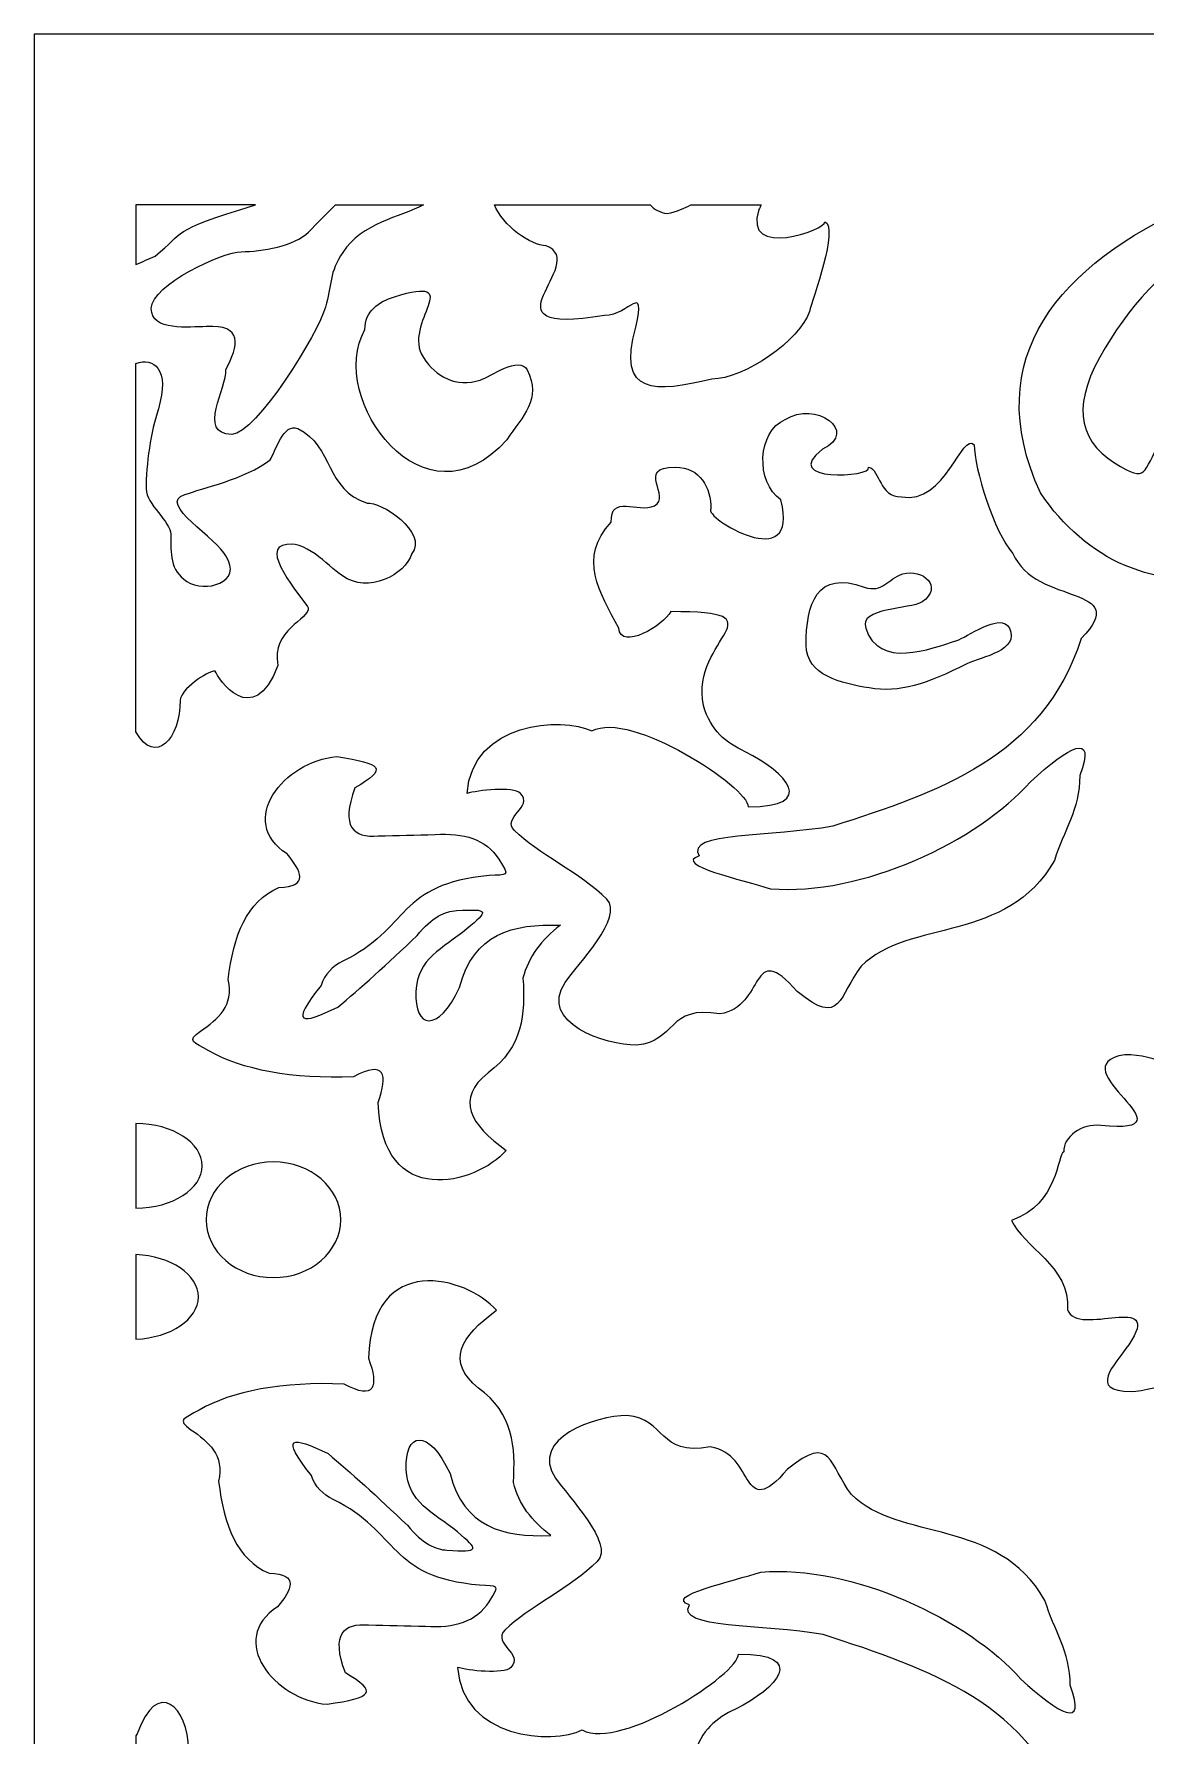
# Model space of a CAD drawing. Header units: centimetres. Extents: x -8.8 to 7.2, y -4.8 to 7.8.
# Drawn here: x -0.358 to 1.834, y 4.458 to 7.813 of the extents above; entities that cross this region are included whole.
import ezdxf

# ---------------------------------------------------------------- set-up
doc = ezdxf.new("R2010")
doc.units = ezdxf.units.CM
doc.header["$MEASUREMENT"] = 0
doc.layers.add('layer 1', color=7, linetype='Continuous')

msp = doc.modelspace()

# ---------------------------------------------------------------- linework, layer by layer
at = {"layer": 'layer 1', "color": 177}
for points, knots in [([(7.15396, -4.51204), (7.15396, -4.51204), (7.15396, -4.77583), (7.15396, -4.77583), (7.15396, -4.77583), (7.15396, -4.77583), (-0.35807, -4.77583), (-0.35807, -4.77583), (-0.35807, -4.77583), (-0.35807, -4.77583), (-0.35807, 7.81314), (-0.35807, 7.81314), (-0.35807, 7.81314), (-0.35807, 7.81314), (7.15396, 7.81314), (7.15396, 7.81314), (7.15396, 7.81314), (7.15396, 7.81314), (7.15396, -4.51204), (7.15396, -4.51204)], [0, 0, 0, 0, 0.1666667, 0.1666667, 0.1666667, 0.1666667, 0.3333333, 0.3333333, 0.3333333, 0.3333333, 0.5, 0.5, 0.5, 0.5, 0.6666667, 0.6666667, 0.6666667, 0.6666667, 1, 1, 1, 1]), ([(0.07847, 7.47642), (-0.09794, 7.4223), (-0.05718, 7.42469), (-0.11903, 7.3755), (-0.11903, 7.3755), (-0.13188, 7.37003), (-0.14453, 7.36426), (-0.15714, 7.35852), (-0.15714, 7.35852), (-0.15714, 7.35852), (-0.15714, 7.47642), (-0.15714, 7.47642), (-0.15714, 7.47642), (-0.15714, 7.47642), (0.07847, 7.47642), (0.07847, 7.47642)], [0, 0, 0, 0, 0.2, 0.2, 0.2, 0.2, 0.4, 0.4, 0.4, 0.4, 0.6, 0.6, 0.6, 0.6, 1, 1, 1, 1]), ([(-0.12692, 7.27215), (-0.12692, 7.22626), (-0.05195, 7.2363), (-0.01879, 7.2363), (-0.01879, 7.2363), (0.05524, 7.2411), (0.04466, 7.19903), (0.02014, 7.15168), (0.02014, 7.15168), (0.02302, 7.11727), (-0.03753, 7.02404), (0.03167, 7.02404), (0.03167, 7.02404), (0.07916, 7.02404), (0.20351, 7.22514), (0.21622, 7.27502), (0.21622, 7.27502), (0.22919, 7.31518), (0.22342, 7.3453), (0.25082, 7.38258), (0.25082, 7.38258), (0.28751, 7.4411), (0.36361, 7.45145), (0.40962, 7.47642), (0.40962, 7.47642), (0.40962, 7.47642), (0.23602, 7.47642), (0.23602, 7.47642), (0.23602, 7.47642), (0.21836, 7.45852), (0.20071, 7.44064), (0.18306, 7.42274), (0.18306, 7.42274), (0.15566, 7.39549), (0.09078, 7.38402), (0.05042, 7.38402), (0.05042, 7.38402), (0.01419, 7.38402), (-0.12692, 7.3192), (-0.12692, 7.27215)], [0, 0, 0, 0, 0.0909091, 0.0909091, 0.0909091, 0.0909091, 0.1818182, 0.1818182, 0.1818182, 0.1818182, 0.2727273, 0.2727273, 0.2727273, 0.2727273, 0.3636364, 0.3636364, 0.3636364, 0.3636364, 0.4545455, 0.4545455, 0.4545455, 0.4545455, 0.5454545, 0.5454545, 0.5454545, 0.5454545, 0.6363636, 0.6363636, 0.6363636, 0.6363636, 0.7272727, 0.7272727, 0.7272727, 0.7272727, 0.8181818, 0.8181818, 0.8181818, 0.8181818, 1, 1, 1, 1]), ([(0.54966, 7.47642), (0.56544, 7.43567), (0.62171, 7.39584), (0.65132, 7.39584), (0.65132, 7.39584), (0.74144, 7.36133), (0.50929, 7.21669), (0.76635, 7.2581), (0.76635, 7.2581), (0.81609, 7.2581), (0.84718, 7.3278), (0.82852, 7.23503), (0.82852, 7.23503), (0.78923, 7.10027), (0.86744, 7.10599), (0.97775, 7.13298), (0.97775, 7.13298), (1.04303, 7.13298), (1.15184, 7.21029), (1.1705, 7.26596), (1.1705, 7.26596), (1.17671, 7.29069), (1.22875, 7.43072), (1.20077, 7.44309), (1.20077, 7.44309), (1.20538, 7.42807), (1.03772, 7.36766), (1.07101, 7.46697), (1.07101, 7.46697), (1.07261, 7.47009), (1.07403, 7.47325), (1.07529, 7.47642), (1.07529, 7.47642), (1.07529, 7.47642), (0.93684, 7.47642), (0.93684, 7.47642), (0.93684, 7.47642), (0.92465, 7.46975), (0.90974, 7.46379), (0.89014, 7.45911), (0.89014, 7.45911), (0.87573, 7.46083), (0.86465, 7.46754), (0.85676, 7.47642), (0.85676, 7.47642), (0.85676, 7.47642), (0.54966, 7.47642), (0.54966, 7.47642)], [0, 0, 0, 0, 0.0769231, 0.0769231, 0.0769231, 0.0769231, 0.1538462, 0.1538462, 0.1538462, 0.1538462, 0.2307692, 0.2307692, 0.2307692, 0.2307692, 0.3076923, 0.3076923, 0.3076923, 0.3076923, 0.3846154, 0.3846154, 0.3846154, 0.3846154, 0.4615385, 0.4615385, 0.4615385, 0.4615385, 0.5384615, 0.5384615, 0.5384615, 0.5384615, 0.6153846, 0.6153846, 0.6153846, 0.6153846, 0.6923077, 0.6923077, 0.6923077, 0.6923077, 0.7692308, 0.7692308, 0.7692308, 0.7692308, 0.8461538, 0.8461538, 0.8461538, 0.8461538, 1, 1, 1, 1]), ([(1.9264, 7.47642), (1.66399, 7.35857), (1.50361, 7.17632), (1.62569, 6.90853), (1.62569, 6.90853), (1.71772, 6.77435), (1.84793, 6.71665), (2.02008, 6.74298), (2.02008, 6.74298), (2.22359, 6.79753), (2.24111, 6.91417), (2.17409, 7.05903), (2.17409, 7.05903), (2.07695, 7.15999), (1.96645, 7.16373), (1.86266, 7.00736), (1.86266, 7.00736), (1.8259, 6.95199), (1.84044, 6.92459), (1.77186, 6.9678), (1.77186, 6.9678), (1.6957, 7.01579), (1.68941, 7.08891), (1.7534, 7.19448), (1.7534, 7.19448), (1.81237, 7.29107), (1.88293, 7.37171), (1.98928, 7.40305), (1.98928, 7.40305), (2.08322, 7.43073), (2.24572, 7.4804), (2.08018, 7.3224), (2.08018, 7.3224), (1.99633, 7.20264), (2.08634, 7.16198), (2.22331, 7.23191), (2.22331, 7.23191), (2.32048, 7.30229), (2.41614, 7.38209), (2.49845, 7.47642), (2.49845, 7.47642), (2.49845, 7.47642), (1.9264, 7.47642), (1.9264, 7.47642)], [0, 0, 0, 0, 0.0833333, 0.0833333, 0.0833333, 0.0833333, 0.1666667, 0.1666667, 0.1666667, 0.1666667, 0.25, 0.25, 0.25, 0.25, 0.3333333, 0.3333333, 0.3333333, 0.3333333, 0.4166667, 0.4166667, 0.4166667, 0.4166667, 0.5, 0.5, 0.5, 0.5, 0.5833333, 0.5833333, 0.5833333, 0.5833333, 0.6666667, 0.6666667, 0.6666667, 0.6666667, 0.75, 0.75, 0.75, 0.75, 0.8333333, 0.8333333, 0.8333333, 0.8333333, 1, 1, 1, 1]), ([(0.35241, 7.29526), (0.32094, 7.28555), (0.29421, 7.26744), (0.29421, 7.23046), (0.29421, 7.23046), (0.21811, 7.09457), (0.41214, 6.82914), (0.57385, 7.01343), (0.57385, 7.01343), (0.60611, 7.06082), (0.64299, 7.09291), (0.6138, 7.15099), (0.6138, 7.15099), (0.59997, 7.18003), (0.54005, 7.13723), (0.52161, 7.13112), (0.52161, 7.13112), (0.47398, 7.11584), (0.43403, 7.13723), (0.40944, 7.17545), (0.40944, 7.17545), (0.36492, 7.24188), (0.49762, 7.34013), (0.35241, 7.29526)], [0, 0, 0, 0, 0.1428571, 0.1428571, 0.1428571, 0.1428571, 0.2857143, 0.2857143, 0.2857143, 0.2857143, 0.4285714, 0.4285714, 0.4285714, 0.4285714, 0.5714286, 0.5714286, 0.5714286, 0.5714286, 0.7142857, 0.7142857, 0.7142857, 0.7142857, 1, 1, 1, 1]), ([(-0.15714, 6.43728), (-0.11872, 6.36976), (-0.06989, 6.42461), (-0.06989, 6.49986), (-0.06989, 6.49986), (-0.06989, 6.52032), (-0.01755, 6.55751), (-0.00072, 6.55751), (-0.00072, 6.55751), (0.0032, 6.54328), (0.0737, 6.43881), (0.12266, 6.56867), (0.12266, 6.56867), (0.10944, 6.63902), (0.1849, 6.65909), (0.18248, 6.6821), (0.18248, 6.6821), (0.18061, 6.68954), (0.08901, 6.79182), (0.13201, 6.80483), (0.13201, 6.80483), (0.17687, 6.81971), (0.218, 6.76578), (0.24978, 6.74532), (0.24978, 6.74532), (0.30025, 6.7086), (0.37378, 6.74734), (0.38624, 6.7881), (0.38624, 6.7881), (0.42006, 6.83152), (0.32446, 6.89269), (0.29838, 6.88851), (0.29838, 6.88851), (0.21613, 6.91454), (0.23295, 7.00008), (0.16192, 7.03541), (0.16192, 7.03541), (0.13387, 7.04843), (0.11705, 6.98893), (0.1077, 6.97405), (0.1077, 6.97405), (0.05759, 6.93499), (-0.0274, 6.91826), (-0.06055, 6.90525), (-0.06055, 6.90525), (-0.11846, 6.88916), (0.00677, 6.816), (0.01984, 6.78438), (0.01984, 6.78438), (0.05536, 6.7323), (-0.02129, 6.70999), (-0.05681, 6.73417), (-0.05681, 6.73417), (-0.09046, 6.75648), (-0.08859, 6.7881), (-0.08859, 6.82715), (-0.08859, 6.82715), (-0.08859, 6.85132), (-0.13719, 6.88665), (-0.13719, 6.91641), (-0.13719, 6.91641), (-0.13719, 6.96475), (-0.12784, 7.02984), (-0.11289, 7.07447), (-0.11289, 7.07447), (-0.08935, 7.15254), (-0.12241, 7.1769), (-0.15714, 7.16373), (-0.15714, 7.16373), (-0.15714, 7.16373), (-0.15714, 6.43728), (-0.15714, 6.43728)], [0, 0, 0, 0, 0.0526316, 0.0526316, 0.0526316, 0.0526316, 0.1052632, 0.1052632, 0.1052632, 0.1052632, 0.1578947, 0.1578947, 0.1578947, 0.1578947, 0.2105263, 0.2105263, 0.2105263, 0.2105263, 0.2631579, 0.2631579, 0.2631579, 0.2631579, 0.3157895, 0.3157895, 0.3157895, 0.3157895, 0.3684211, 0.3684211, 0.3684211, 0.3684211, 0.4210526, 0.4210526, 0.4210526, 0.4210526, 0.4736842, 0.4736842, 0.4736842, 0.4736842, 0.5263158, 0.5263158, 0.5263158, 0.5263158, 0.5789474, 0.5789474, 0.5789474, 0.5789474, 0.6315789, 0.6315789, 0.6315789, 0.6315789, 0.6842105, 0.6842105, 0.6842105, 0.6842105, 0.7368421, 0.7368421, 0.7368421, 0.7368421, 0.7894737, 0.7894737, 0.7894737, 0.7894737, 0.8421053, 0.8421053, 0.8421053, 0.8421053, 0.8947368, 0.8947368, 0.8947368, 0.8947368, 1, 1, 1, 1]), ([(0.49544, 6.31621), (0.51596, 6.32209), (0.58634, 6.3309), (0.601, 6.31621), (0.601, 6.31621), (0.62739, 6.28978), (0.56288, 6.26922), (0.58927, 6.24278), (0.58927, 6.24278), (0.63325, 6.19873), (0.72122, 6.15761), (0.77107, 6.10768), (0.77107, 6.10768), (0.80625, 6.07244), (0.71242, 5.97845), (0.68896, 5.9432), (0.68896, 5.9432), (0.63618, 5.86391), (0.76813, 5.81984), (0.82971, 5.81984), (0.82971, 5.81984), (0.90765, 5.82611), (0.89051, 5.90032), (0.99391, 5.88152), (0.99391, 5.88152), (1.08482, 5.89538), (1.05255, 6.03265), (1.14639, 5.92559), (1.14639, 5.92559), (1.23475, 5.85314), (1.22764, 5.91808), (1.27247, 5.97552), (1.27247, 5.97552), (1.36631, 6.0695), (1.55983, 6.01957), (1.65366, 6.18405), (1.65366, 6.18405), (1.67125, 6.24278), (1.70351, 6.28391), (1.70351, 6.35146), (1.70351, 6.35146), (1.73699, 6.44007), (1.68184, 6.40838), (1.60613, 6.33936), (1.60613, 6.33936), (1.50392, 6.22231), (1.27235, 6.11314), (1.09361, 6.12824), (1.09361, 6.12824), (1.04083, 6.14587), (0.90008, 6.17523), (0.95286, 6.19286), (0.95286, 6.19286), (0.92347, 6.24067), (1.09844, 6.2299), (1.21676, 6.2516), (1.21676, 6.2516), (1.42495, 6.31915), (1.6302, 6.38671), (1.70644, 6.62167), (1.70644, 6.62167), (1.80874, 6.72862), (1.61675, 6.68478), (1.57156, 6.78909), (1.57156, 6.78909), (1.53464, 6.82946), (1.49503, 6.95722), (1.49532, 7.0035), (1.49532, 7.0035), (1.47099, 7.03059), (1.4398, 6.88512), (1.35164, 6.9007), (1.35164, 6.9007), (1.30766, 6.9007), (1.31059, 6.95357), (1.28714, 6.95944), (1.28714, 6.95944), (1.29544, 6.93863), (1.10974, 6.92933), (1.19624, 6.99468), (1.19624, 6.99468), (1.26954, 7.02993), (1.18157, 7.09161), (1.12293, 7.05343), (1.12293, 7.05343), (1.06737, 7.02993), (1.06401, 6.93007), (1.11413, 6.89482), (1.11413, 6.89482), (1.15357, 6.74342), (0.95986, 6.86072), (0.97632, 6.8772), (0.97632, 6.8772), (0.97632, 6.91832), (0.95579, 6.95944), (0.90595, 6.95944), (0.90595, 6.95944), (0.82678, 6.95944), (0.90008, 6.9007), (0.8649, 6.88308), (0.8649, 6.88308), (0.83264, 6.86839), (0.77693, 6.90657), (0.77986, 6.85077), (0.77986, 6.85077), (0.71345, 6.78125), (0.75723, 6.71174), (0.79452, 6.64224), (0.79452, 6.64224), (0.79863, 6.59583), (0.88327, 6.6485), (0.89715, 6.67454), (0.89715, 6.67454), (1.1232, 6.67454), (0.93512, 6.62461), (0.96166, 6.48951), (0.96166, 6.48951), (0.97632, 6.43957), (1.00564, 6.41608), (1.04376, 6.39846), (1.04376, 6.39846), (1.12586, 6.35733), (1.18744, 6.28978), (1.04963, 6.28978), (1.04963, 6.28978), (1.05136, 6.32801), (0.81827, 6.48076), (0.74175, 6.43957), (0.74175, 6.43957), (0.68259, 6.46791), (0.50612, 6.45802), (0.49544, 6.31621)], [0, 0, 0, 0, 0.0294118, 0.0294118, 0.0294118, 0.0294118, 0.0588235, 0.0588235, 0.0588235, 0.0588235, 0.0882353, 0.0882353, 0.0882353, 0.0882353, 0.1176471, 0.1176471, 0.1176471, 0.1176471, 0.1470588, 0.1470588, 0.1470588, 0.1470588, 0.1764706, 0.1764706, 0.1764706, 0.1764706, 0.2058824, 0.2058824, 0.2058824, 0.2058824, 0.2352941, 0.2352941, 0.2352941, 0.2352941, 0.2647059, 0.2647059, 0.2647059, 0.2647059, 0.2941176, 0.2941176, 0.2941176, 0.2941176, 0.3235294, 0.3235294, 0.3235294, 0.3235294, 0.3529412, 0.3529412, 0.3529412, 0.3529412, 0.3823529, 0.3823529, 0.3823529, 0.3823529, 0.4117647, 0.4117647, 0.4117647, 0.4117647, 0.4411765, 0.4411765, 0.4411765, 0.4411765, 0.4705882, 0.4705882, 0.4705882, 0.4705882, 0.5, 0.5, 0.5, 0.5, 0.5294118, 0.5294118, 0.5294118, 0.5294118, 0.5588235, 0.5588235, 0.5588235, 0.5588235, 0.5882353, 0.5882353, 0.5882353, 0.5882353, 0.6176471, 0.6176471, 0.6176471, 0.6176471, 0.6470588, 0.6470588, 0.6470588, 0.6470588, 0.6764706, 0.6764706, 0.6764706, 0.6764706, 0.7058824, 0.7058824, 0.7058824, 0.7058824, 0.7352941, 0.7352941, 0.7352941, 0.7352941, 0.7647059, 0.7647059, 0.7647059, 0.7647059, 0.7941176, 0.7941176, 0.7941176, 0.7941176, 0.8235294, 0.8235294, 0.8235294, 0.8235294, 0.8529412, 0.8529412, 0.8529412, 0.8529412, 0.8823529, 0.8823529, 0.8823529, 0.8823529, 0.9117647, 0.9117647, 0.9117647, 0.9117647, 0.9411765, 0.9411765, 0.9411765, 0.9411765, 1, 1, 1, 1]), ([(1.28834, 6.52409), (1.34822, 6.51385), (1.40057, 6.53149), (1.48092, 6.57173), (1.48092, 6.57173), (1.50987, 6.58547), (1.58603, 6.59768), (1.56471, 6.64192), (1.56471, 6.64192), (1.54795, 6.6755), (1.47788, 6.6221), (1.46112, 6.61752), (1.46112, 6.61752), (1.40781, 6.60073), (1.30727, 6.56106), (1.28137, 6.64192), (1.28137, 6.64192), (1.26766, 6.68312), (1.3682, 6.67855), (1.39257, 6.69381), (1.39257, 6.69381), (1.43522, 6.7228), (1.39409, 6.76095), (1.35449, 6.74874), (1.35449, 6.74874), (1.32402, 6.73959), (1.31641, 6.71059), (1.27832, 6.7228), (1.27832, 6.7228), (1.18526, 6.75737), (1.16332, 6.68931), (1.16404, 6.60844), (1.16404, 6.60844), (1.16457, 6.54819), (1.23371, 6.53342), (1.28834, 6.52409)], [0, 0, 0, 0, 0.1, 0.1, 0.1, 0.1, 0.2, 0.2, 0.2, 0.2, 0.3, 0.3, 0.3, 0.3, 0.4, 0.4, 0.4, 0.4, 0.5, 0.5, 0.5, 0.5, 0.6, 0.6, 0.6, 0.6, 0.7, 0.7, 0.7, 0.7, 0.8, 0.8, 0.8, 0.8, 1, 1, 1, 1]), ([(-0.01356, 5.80894), (0.05099, 5.7717), (0.1509, 5.75226), (0.27201, 5.75778), (0.27201, 5.75778), (0.33395, 5.79065), (0.33991, 5.76255), (0.32042, 5.70673), (0.32042, 5.70673), (0.32685, 5.49461), (0.51375, 5.54521), (0.5727, 5.61229), (0.5727, 5.61229), (0.50133, 5.66335), (0.47244, 5.7144), (0.53702, 5.76544), (0.53702, 5.76544), (0.60595, 5.81546), (0.61048, 5.8824), (0.60582, 5.95177), (0.60582, 5.95177), (0.61601, 5.99388), (0.64234, 6.02791), (0.67972, 6.05642), (0.67972, 6.05642), (0.58497, 6.05988), (0.50766, 6.03947), (0.48096, 5.9339), (0.48096, 5.9339), (0.43796, 5.84201), (0.39133, 5.8531), (0.39464, 5.92575), (0.39464, 5.92575), (0.39765, 5.99183), (0.44721, 6.00952), (0.49537, 6.04924), (0.49537, 6.04924), (0.5385, 6.08482), (0.53994, 6.08917), (0.47492, 6.08513), (0.47492, 6.08513), (0.45222, 6.08372), (0.42726, 6.07314), (0.39687, 6.036), (0.39687, 6.036), (0.33876, 5.98038), (0.2832, 5.93024), (0.24069, 5.89478), (0.24069, 5.89478), (0.16838, 5.85987), (0.14544, 5.85936), (0.20766, 5.9377), (0.20766, 5.9377), (0.2149, 5.96003), (0.23009, 5.97523), (0.25075, 5.98526), (0.25075, 5.98526), (0.38142, 6.04874), (0.35919, 6.13885), (0.53933, 6.15409), (0.53933, 6.15409), (0.57361, 6.15699), (0.58209, 6.15019), (0.55818, 6.18679), (0.55818, 6.18679), (0.53291, 6.22548), (0.48937, 6.23931), (0.43254, 6.23509), (0.43254, 6.23509), (0.39517, 6.23424), (0.3578, 6.23339), (0.32042, 6.23254), (0.32042, 6.23254), (0.27105, 6.22832), (0.24602, 6.24961), (0.27456, 6.32698), (0.27456, 6.32698), (0.34054, 6.36576), (0.32865, 6.37485), (0.23888, 6.38882), (0.23888, 6.38882), (0.13373, 6.38017), (0.04089, 6.26105), (0.14083, 6.1968), (0.14083, 6.1968), (0.16905, 6.16267), (0.18483, 6.13253), (0.12421, 6.13044), (0.12421, 6.13044), (0.06147, 6.10364), (0.03445, 6.0363), (0.02483, 5.94921), (0.02483, 5.94921), (0.03644, 5.89739), (0.00485, 5.87153), (-0.02986, 5.84755), (-0.02986, 5.84755), (-0.05889, 5.82747), (-0.04323, 5.82605), (-0.01356, 5.80894)], [0, 0, 0, 0, 0.0384615, 0.0384615, 0.0384615, 0.0384615, 0.0769231, 0.0769231, 0.0769231, 0.0769231, 0.1153846, 0.1153846, 0.1153846, 0.1153846, 0.1538462, 0.1538462, 0.1538462, 0.1538462, 0.1923077, 0.1923077, 0.1923077, 0.1923077, 0.2307692, 0.2307692, 0.2307692, 0.2307692, 0.2692308, 0.2692308, 0.2692308, 0.2692308, 0.3076923, 0.3076923, 0.3076923, 0.3076923, 0.3461538, 0.3461538, 0.3461538, 0.3461538, 0.3846154, 0.3846154, 0.3846154, 0.3846154, 0.4230769, 0.4230769, 0.4230769, 0.4230769, 0.4615385, 0.4615385, 0.4615385, 0.4615385, 0.5, 0.5, 0.5, 0.5, 0.5384615, 0.5384615, 0.5384615, 0.5384615, 0.5769231, 0.5769231, 0.5769231, 0.5769231, 0.6153846, 0.6153846, 0.6153846, 0.6153846, 0.6538462, 0.6538462, 0.6538462, 0.6538462, 0.6923077, 0.6923077, 0.6923077, 0.6923077, 0.7307692, 0.7307692, 0.7307692, 0.7307692, 0.7692308, 0.7692308, 0.7692308, 0.7692308, 0.8076923, 0.8076923, 0.8076923, 0.8076923, 0.8461538, 0.8461538, 0.8461538, 0.8461538, 0.8846154, 0.8846154, 0.8846154, 0.8846154, 0.9230769, 0.9230769, 0.9230769, 0.9230769, 1, 1, 1, 1]), ([(1.5691, 5.47446), (1.66205, 5.50668), (1.65878, 5.6045), (1.67174, 5.60974), (1.67174, 5.60974), (1.67045, 5.6391), (1.70713, 5.66565), (1.7446, 5.66176), (1.7446, 5.66176), (1.94232, 5.64117), (1.65404, 5.7773), (1.79234, 5.80117), (1.79234, 5.80117), (1.85392, 5.80117), (1.90781, 5.76799), (1.96426, 5.75013), (1.96426, 5.75013), (1.99762, 5.73991), (1.99762, 5.7731), (1.97966, 5.79096), (1.97966, 5.79096), (1.94117, 5.82924), (1.89498, 5.84712), (1.98479, 5.84712), (1.98479, 5.84712), (2.12085, 5.86761), (2.22011, 5.82002), (2.29013, 5.75267), (2.29013, 5.75267), (2.36129, 5.69213), (2.40419, 5.55559), (2.52107, 5.53571), (2.52107, 5.53571), (2.68628, 5.44961), (2.62635, 5.45649), (2.52877, 5.41319), (2.52877, 5.41319), (2.46633, 5.35875), (2.40133, 5.31196), (2.33889, 5.2575), (2.33889, 5.2575), (2.29783, 5.21921), (2.26448, 5.11456), (2.19263, 5.10946), (2.19263, 5.10946), (2.1071, 5.08642), (2.02156, 5.06936), (1.93603, 5.09414), (1.93603, 5.09414), (1.89755, 5.09159), (2.00275, 5.13243), (1.97966, 5.17838), (1.97966, 5.17838), (1.97709, 5.18348), (1.84623, 5.13753), (1.80517, 5.13753), (1.80517, 5.13753), (1.71793, 5.13753), (1.77181, 5.18858), (1.80004, 5.22942), (1.80004, 5.22942), (1.87188, 5.33662), (1.6974, 5.24219), (1.67944, 5.29834), (1.67944, 5.29834), (1.68586, 5.38385), (1.59006, 5.42299), (1.5691, 5.47446)], [0, 0, 0, 0, 0.0555556, 0.0555556, 0.0555556, 0.0555556, 0.1111111, 0.1111111, 0.1111111, 0.1111111, 0.1666667, 0.1666667, 0.1666667, 0.1666667, 0.2222222, 0.2222222, 0.2222222, 0.2222222, 0.2777778, 0.2777778, 0.2777778, 0.2777778, 0.3333333, 0.3333333, 0.3333333, 0.3333333, 0.3888889, 0.3888889, 0.3888889, 0.3888889, 0.4444444, 0.4444444, 0.4444444, 0.4444444, 0.5, 0.5, 0.5, 0.5, 0.5555556, 0.5555556, 0.5555556, 0.5555556, 0.6111111, 0.6111111, 0.6111111, 0.6111111, 0.6666667, 0.6666667, 0.6666667, 0.6666667, 0.7222222, 0.7222222, 0.7222222, 0.7222222, 0.7777778, 0.7777778, 0.7777778, 0.7777778, 0.8333333, 0.8333333, 0.8333333, 0.8333333, 0.8888889, 0.8888889, 0.8888889, 0.8888889, 1, 1, 1, 1]), ([(-0.15714, 5.6657), (-0.08501, 5.66495), (-0.02653, 5.6277), (-0.02653, 5.58211), (-0.02653, 5.58211), (-0.02653, 5.53652), (-0.08501, 5.49926), (-0.15714, 5.49852), (-0.15714, 5.49852), (-0.15714, 5.49852), (-0.15714, 5.6657), (-0.15714, 5.6657)], [0, 0, 0, 0, 0.25, 0.25, 0.25, 0.25, 0.5, 0.5, 0.5, 0.5, 1, 1, 1, 1]), ([(0.11385, 5.36169), (0.04071, 5.36169), (-0.01894, 5.41291), (-0.01894, 5.4757), (-0.01894, 5.4757), (-0.01894, 5.53849), (0.04071, 5.58971), (0.11385, 5.58971), (0.11385, 5.58971), (0.18698, 5.58971), (0.24664, 5.53849), (0.24664, 5.4757), (0.24664, 5.4757), (0.24664, 5.41291), (0.18698, 5.36169), (0.11385, 5.36169)], [0, 0, 0, 0, 0.2, 0.2, 0.2, 0.2, 0.4, 0.4, 0.4, 0.4, 0.6, 0.6, 0.6, 0.6, 1, 1, 1, 1]), ([(-0.15714, 5.40706), (-0.08854, 5.40389), (-0.03412, 5.36767), (-0.03412, 5.32369), (-0.03412, 5.32369), (-0.03412, 5.27971), (-0.08854, 5.24347), (-0.15714, 5.2403), (-0.15714, 5.2403), (-0.15714, 5.2403), (-0.15714, 5.40706), (-0.15714, 5.40706)], [0, 0, 0, 0, 0.25, 0.25, 0.25, 0.25, 0.5, 0.5, 0.5, 0.5, 1, 1, 1, 1]), ([(-0.03253, 5.1006), (0.03202, 5.13783), (0.13193, 5.15727), (0.25304, 5.15175), (0.25304, 5.15175), (0.31498, 5.11888), (0.32094, 5.14698), (0.30145, 5.20279), (0.30145, 5.20279), (0.30788, 5.41492), (0.49478, 5.36432), (0.55373, 5.29724), (0.55373, 5.29724), (0.48236, 5.24619), (0.45347, 5.19513), (0.51805, 5.14409), (0.51805, 5.14409), (0.58698, 5.09407), (0.59151, 5.02713), (0.58685, 4.95776), (0.58685, 4.95776), (0.59704, 4.91565), (0.62337, 4.88162), (0.66075, 4.85311), (0.66075, 4.85311), (0.566, 4.84965), (0.48869, 4.87005), (0.46199, 4.97563), (0.46199, 4.97563), (0.41899, 5.06752), (0.37236, 5.05644), (0.37567, 4.98378), (0.37567, 4.98378), (0.37868, 4.91769), (0.42824, 4.90001), (0.4764, 4.86029), (0.4764, 4.86029), (0.51953, 4.8247), (0.52097, 4.82037), (0.45595, 4.8244), (0.45595, 4.8244), (0.43325, 4.82581), (0.40829, 4.83639), (0.3779, 4.87353), (0.3779, 4.87353), (0.31979, 4.92915), (0.26423, 4.9793), (0.22172, 5.01475), (0.22172, 5.01475), (0.14941, 5.04966), (0.12647, 5.05016), (0.18869, 4.97183), (0.18869, 4.97183), (0.19593, 4.94949), (0.21112, 4.9343), (0.23178, 4.92427), (0.23178, 4.92427), (0.36245, 4.86079), (0.34022, 4.77068), (0.52036, 4.75544), (0.52036, 4.75544), (0.55464, 4.75254), (0.56312, 4.75934), (0.53921, 4.72274), (0.53921, 4.72274), (0.51394, 4.68405), (0.4704, 4.67022), (0.41357, 4.67444), (0.41357, 4.67444), (0.3762, 4.67529), (0.33883, 4.67615), (0.30145, 4.67699), (0.30145, 4.67699), (0.25208, 4.68121), (0.22705, 4.65992), (0.25559, 4.58255), (0.25559, 4.58255), (0.32157, 4.54376), (0.30968, 4.53468), (0.21991, 4.52071), (0.21991, 4.52071), (0.11476, 4.52936), (0.02192, 4.64848), (0.12186, 4.71273), (0.12186, 4.71273), (0.15008, 4.74686), (0.16586, 4.777), (0.10524, 4.77909), (0.10524, 4.77909), (0.0425, 4.80589), (0.01548, 4.87323), (0.00586, 4.96031), (0.00586, 4.96031), (0.01747, 5.01214), (-0.01412, 5.038), (-0.04883, 5.06198), (-0.04883, 5.06198), (-0.07786, 5.08206), (-0.0622, 5.08348), (-0.03253, 5.1006)], [0, 0, 0, 0, 0.0384615, 0.0384615, 0.0384615, 0.0384615, 0.0769231, 0.0769231, 0.0769231, 0.0769231, 0.1153846, 0.1153846, 0.1153846, 0.1153846, 0.1538462, 0.1538462, 0.1538462, 0.1538462, 0.1923077, 0.1923077, 0.1923077, 0.1923077, 0.2307692, 0.2307692, 0.2307692, 0.2307692, 0.2692308, 0.2692308, 0.2692308, 0.2692308, 0.3076923, 0.3076923, 0.3076923, 0.3076923, 0.3461538, 0.3461538, 0.3461538, 0.3461538, 0.3846154, 0.3846154, 0.3846154, 0.3846154, 0.4230769, 0.4230769, 0.4230769, 0.4230769, 0.4615385, 0.4615385, 0.4615385, 0.4615385, 0.5, 0.5, 0.5, 0.5, 0.5384615, 0.5384615, 0.5384615, 0.5384615, 0.5769231, 0.5769231, 0.5769231, 0.5769231, 0.6153846, 0.6153846, 0.6153846, 0.6153846, 0.6538462, 0.6538462, 0.6538462, 0.6538462, 0.6923077, 0.6923077, 0.6923077, 0.6923077, 0.7307692, 0.7307692, 0.7307692, 0.7307692, 0.7692308, 0.7692308, 0.7692308, 0.7692308, 0.8076923, 0.8076923, 0.8076923, 0.8076923, 0.8461538, 0.8461538, 0.8461538, 0.8461538, 0.8846154, 0.8846154, 0.8846154, 0.8846154, 0.9230769, 0.9230769, 0.9230769, 0.9230769, 1, 1, 1, 1]), ([(0.47647, 4.59332), (0.49699, 4.58744), (0.56737, 4.57863), (0.58203, 4.59332), (0.58203, 4.59332), (0.60842, 4.61975), (0.54391, 4.64031), (0.5703, 4.66674), (0.5703, 4.66674), (0.61428, 4.7108), (0.70225, 4.75192), (0.7521, 4.80185), (0.7521, 4.80185), (0.78728, 4.8371), (0.69345, 4.93108), (0.67, 4.96633), (0.67, 4.96633), (0.61721, 5.04563), (0.74917, 5.08969), (0.81074, 5.08969), (0.81074, 5.08969), (0.88868, 5.08341), (0.87154, 5.00921), (0.97494, 5.02801), (0.97494, 5.02801), (1.06585, 5.01415), (1.03358, 4.87687), (1.12742, 4.98395), (1.12742, 4.98395), (1.21578, 5.05639), (1.20867, 4.99145), (1.2535, 4.93401), (1.2535, 4.93401), (1.34734, 4.84003), (1.54086, 4.88996), (1.63469, 4.72548), (1.63469, 4.72548), (1.65229, 4.66674), (1.68454, 4.62562), (1.68454, 4.55807), (1.68454, 4.55807), (1.71802, 4.46945), (1.66287, 4.50115), (1.58716, 4.57017), (1.58716, 4.57017), (1.48495, 4.68722), (1.25338, 4.79639), (1.07464, 4.78128), (1.07464, 4.78128), (1.02186, 4.76367), (0.88111, 4.7343), (0.93389, 4.71667), (0.93389, 4.71667), (0.9045, 4.66886), (1.07947, 4.67963), (1.19779, 4.65793), (1.19779, 4.65793), (1.40598, 4.59037), (1.61123, 4.52282), (1.68747, 4.28786), (1.68747, 4.28786), (1.78978, 4.18091), (1.59778, 4.22475), (1.55259, 4.12044), (1.55259, 4.12044), (1.51567, 4.08007), (1.47606, 3.95231), (1.47635, 3.90603), (1.47635, 3.90603), (1.45202, 3.87894), (1.42083, 4.02441), (1.33267, 4.00883), (1.33267, 4.00883), (1.28869, 4.00883), (1.29162, 3.95597), (1.26817, 3.95009), (1.26817, 3.95009), (1.27647, 3.9709), (1.09077, 3.9802), (1.17727, 3.91485), (1.17727, 3.91485), (1.25057, 3.8796), (1.1626, 3.81792), (1.10396, 3.8561), (1.10396, 3.8561), (1.0484, 3.8796), (1.04504, 3.97946), (1.09516, 4.01471), (1.09516, 4.01471), (1.1346, 4.16611), (0.94089, 4.04881), (0.95735, 4.03233), (0.95735, 4.03233), (0.95735, 3.99121), (0.93682, 3.95009), (0.88698, 3.95009), (0.88698, 3.95009), (0.80781, 3.95009), (0.88111, 4.00883), (0.84593, 4.02645), (0.84593, 4.02645), (0.81367, 4.04114), (0.75796, 4.00295), (0.76089, 4.05876), (0.76089, 4.05876), (0.69448, 4.12828), (0.73826, 4.19779), (0.77555, 4.2673), (0.77555, 4.2673), (0.77966, 4.3137), (0.8643, 4.26103), (0.87818, 4.23499), (0.87818, 4.23499), (1.10423, 4.23499), (0.91615, 4.28492), (0.94269, 4.42002), (0.94269, 4.42002), (0.95735, 4.46995), (0.98667, 4.49345), (1.02479, 4.51107), (1.02479, 4.51107), (1.1069, 4.5522), (1.16847, 4.61975), (1.03066, 4.61975), (1.03066, 4.61975), (1.03239, 4.58152), (0.7993, 4.42877), (0.72278, 4.46995), (0.72278, 4.46995), (0.66362, 4.44162), (0.48715, 4.45151), (0.47647, 4.59332)], [0, 0, 0, 0, 0.0294118, 0.0294118, 0.0294118, 0.0294118, 0.0588235, 0.0588235, 0.0588235, 0.0588235, 0.0882353, 0.0882353, 0.0882353, 0.0882353, 0.1176471, 0.1176471, 0.1176471, 0.1176471, 0.1470588, 0.1470588, 0.1470588, 0.1470588, 0.1764706, 0.1764706, 0.1764706, 0.1764706, 0.2058824, 0.2058824, 0.2058824, 0.2058824, 0.2352941, 0.2352941, 0.2352941, 0.2352941, 0.2647059, 0.2647059, 0.2647059, 0.2647059, 0.2941176, 0.2941176, 0.2941176, 0.2941176, 0.3235294, 0.3235294, 0.3235294, 0.3235294, 0.3529412, 0.3529412, 0.3529412, 0.3529412, 0.3823529, 0.3823529, 0.3823529, 0.3823529, 0.4117647, 0.4117647, 0.4117647, 0.4117647, 0.4411765, 0.4411765, 0.4411765, 0.4411765, 0.4705882, 0.4705882, 0.4705882, 0.4705882, 0.5, 0.5, 0.5, 0.5, 0.5294118, 0.5294118, 0.5294118, 0.5294118, 0.5588235, 0.5588235, 0.5588235, 0.5588235, 0.5882353, 0.5882353, 0.5882353, 0.5882353, 0.6176471, 0.6176471, 0.6176471, 0.6176471, 0.6470588, 0.6470588, 0.6470588, 0.6470588, 0.6764706, 0.6764706, 0.6764706, 0.6764706, 0.7058824, 0.7058824, 0.7058824, 0.7058824, 0.7352941, 0.7352941, 0.7352941, 0.7352941, 0.7647059, 0.7647059, 0.7647059, 0.7647059, 0.7941176, 0.7941176, 0.7941176, 0.7941176, 0.8235294, 0.8235294, 0.8235294, 0.8235294, 0.8529412, 0.8529412, 0.8529412, 0.8529412, 0.8823529, 0.8823529, 0.8823529, 0.8823529, 0.9117647, 0.9117647, 0.9117647, 0.9117647, 0.9411765, 0.9411765, 0.9411765, 0.9411765, 1, 1, 1, 1]), ([(-0.15714, 4.45866), (-0.15632, 4.45999), (-0.15548, 4.4613), (-0.15461, 4.46257), (-0.15461, 4.46257), (-0.11535, 4.57436), (-0.05366, 4.51554), (-0.05366, 4.43095), (-0.05366, 4.43095), (-0.05366, 4.4105), (-0.00131, 4.37331), (0.01551, 4.37331), (0.01551, 4.37331), (0.01943, 4.38753), (0.08993, 4.492), (0.13889, 4.36214), (0.13889, 4.36214), (0.12567, 4.29179), (0.20113, 4.27172), (0.19871, 4.24872), (0.19871, 4.24872), (0.19684, 4.24127), (0.10524, 4.139), (0.14824, 4.12598), (0.14824, 4.12598), (0.1931, 4.11111), (0.23423, 4.16503), (0.26601, 4.18549), (0.26601, 4.18549), (0.31648, 4.22221), (0.39001, 4.18348), (0.40247, 4.14272), (0.40247, 4.14272), (0.43629, 4.09929), (0.34069, 4.03812), (0.31461, 4.0423), (0.31461, 4.0423), (0.23236, 4.01627), (0.24918, 3.93073), (0.17815, 3.8954), (0.17815, 3.8954), (0.15011, 3.88238), (0.13328, 3.94189), (0.12393, 3.95676), (0.12393, 3.95676), (0.07383, 3.99582), (-0.01117, 4.01256), (-0.04431, 4.02557), (-0.04431, 4.02557), (-0.10223, 4.04166), (0.02301, 4.11481), (0.03607, 4.14644), (0.03607, 4.14644), (0.07159, 4.19851), (-0.00505, 4.22083), (-0.04057, 4.19664), (-0.04057, 4.19664), (-0.07422, 4.17433), (-0.07235, 4.14272), (-0.07235, 4.10367), (-0.07235, 4.10367), (-0.07235, 4.07949), (-0.12096, 4.04416), (-0.12096, 4.01441), (-0.12096, 4.01441), (-0.12096, 3.96606), (-0.11161, 3.90098), (-0.09665, 3.85635), (-0.09665, 3.85635), (-0.06943, 3.76604), (-0.11792, 3.74761), (-0.15714, 3.77599), (-0.15714, 3.77599), (-0.15714, 3.77599), (-0.15714, 4.45866), (-0.15714, 4.45866)], [0, 0, 0, 0, 0.05, 0.05, 0.05, 0.05, 0.1, 0.1, 0.1, 0.1, 0.15, 0.15, 0.15, 0.15, 0.2, 0.2, 0.2, 0.2, 0.25, 0.25, 0.25, 0.25, 0.3, 0.3, 0.3, 0.3, 0.35, 0.35, 0.35, 0.35, 0.4, 0.4, 0.4, 0.4, 0.45, 0.45, 0.45, 0.45, 0.5, 0.5, 0.5, 0.5, 0.55, 0.55, 0.55, 0.55, 0.6, 0.6, 0.6, 0.6, 0.65, 0.65, 0.65, 0.65, 0.7, 0.7, 0.7, 0.7, 0.75, 0.75, 0.75, 0.75, 0.8, 0.8, 0.8, 0.8, 0.85, 0.85, 0.85, 0.85, 0.9, 0.9, 0.9, 0.9, 1, 1, 1, 1])]:
    msp.add_open_spline(points, degree=3, knots=knots, dxfattribs=at)

doc.saveas('drawing.dxf')
